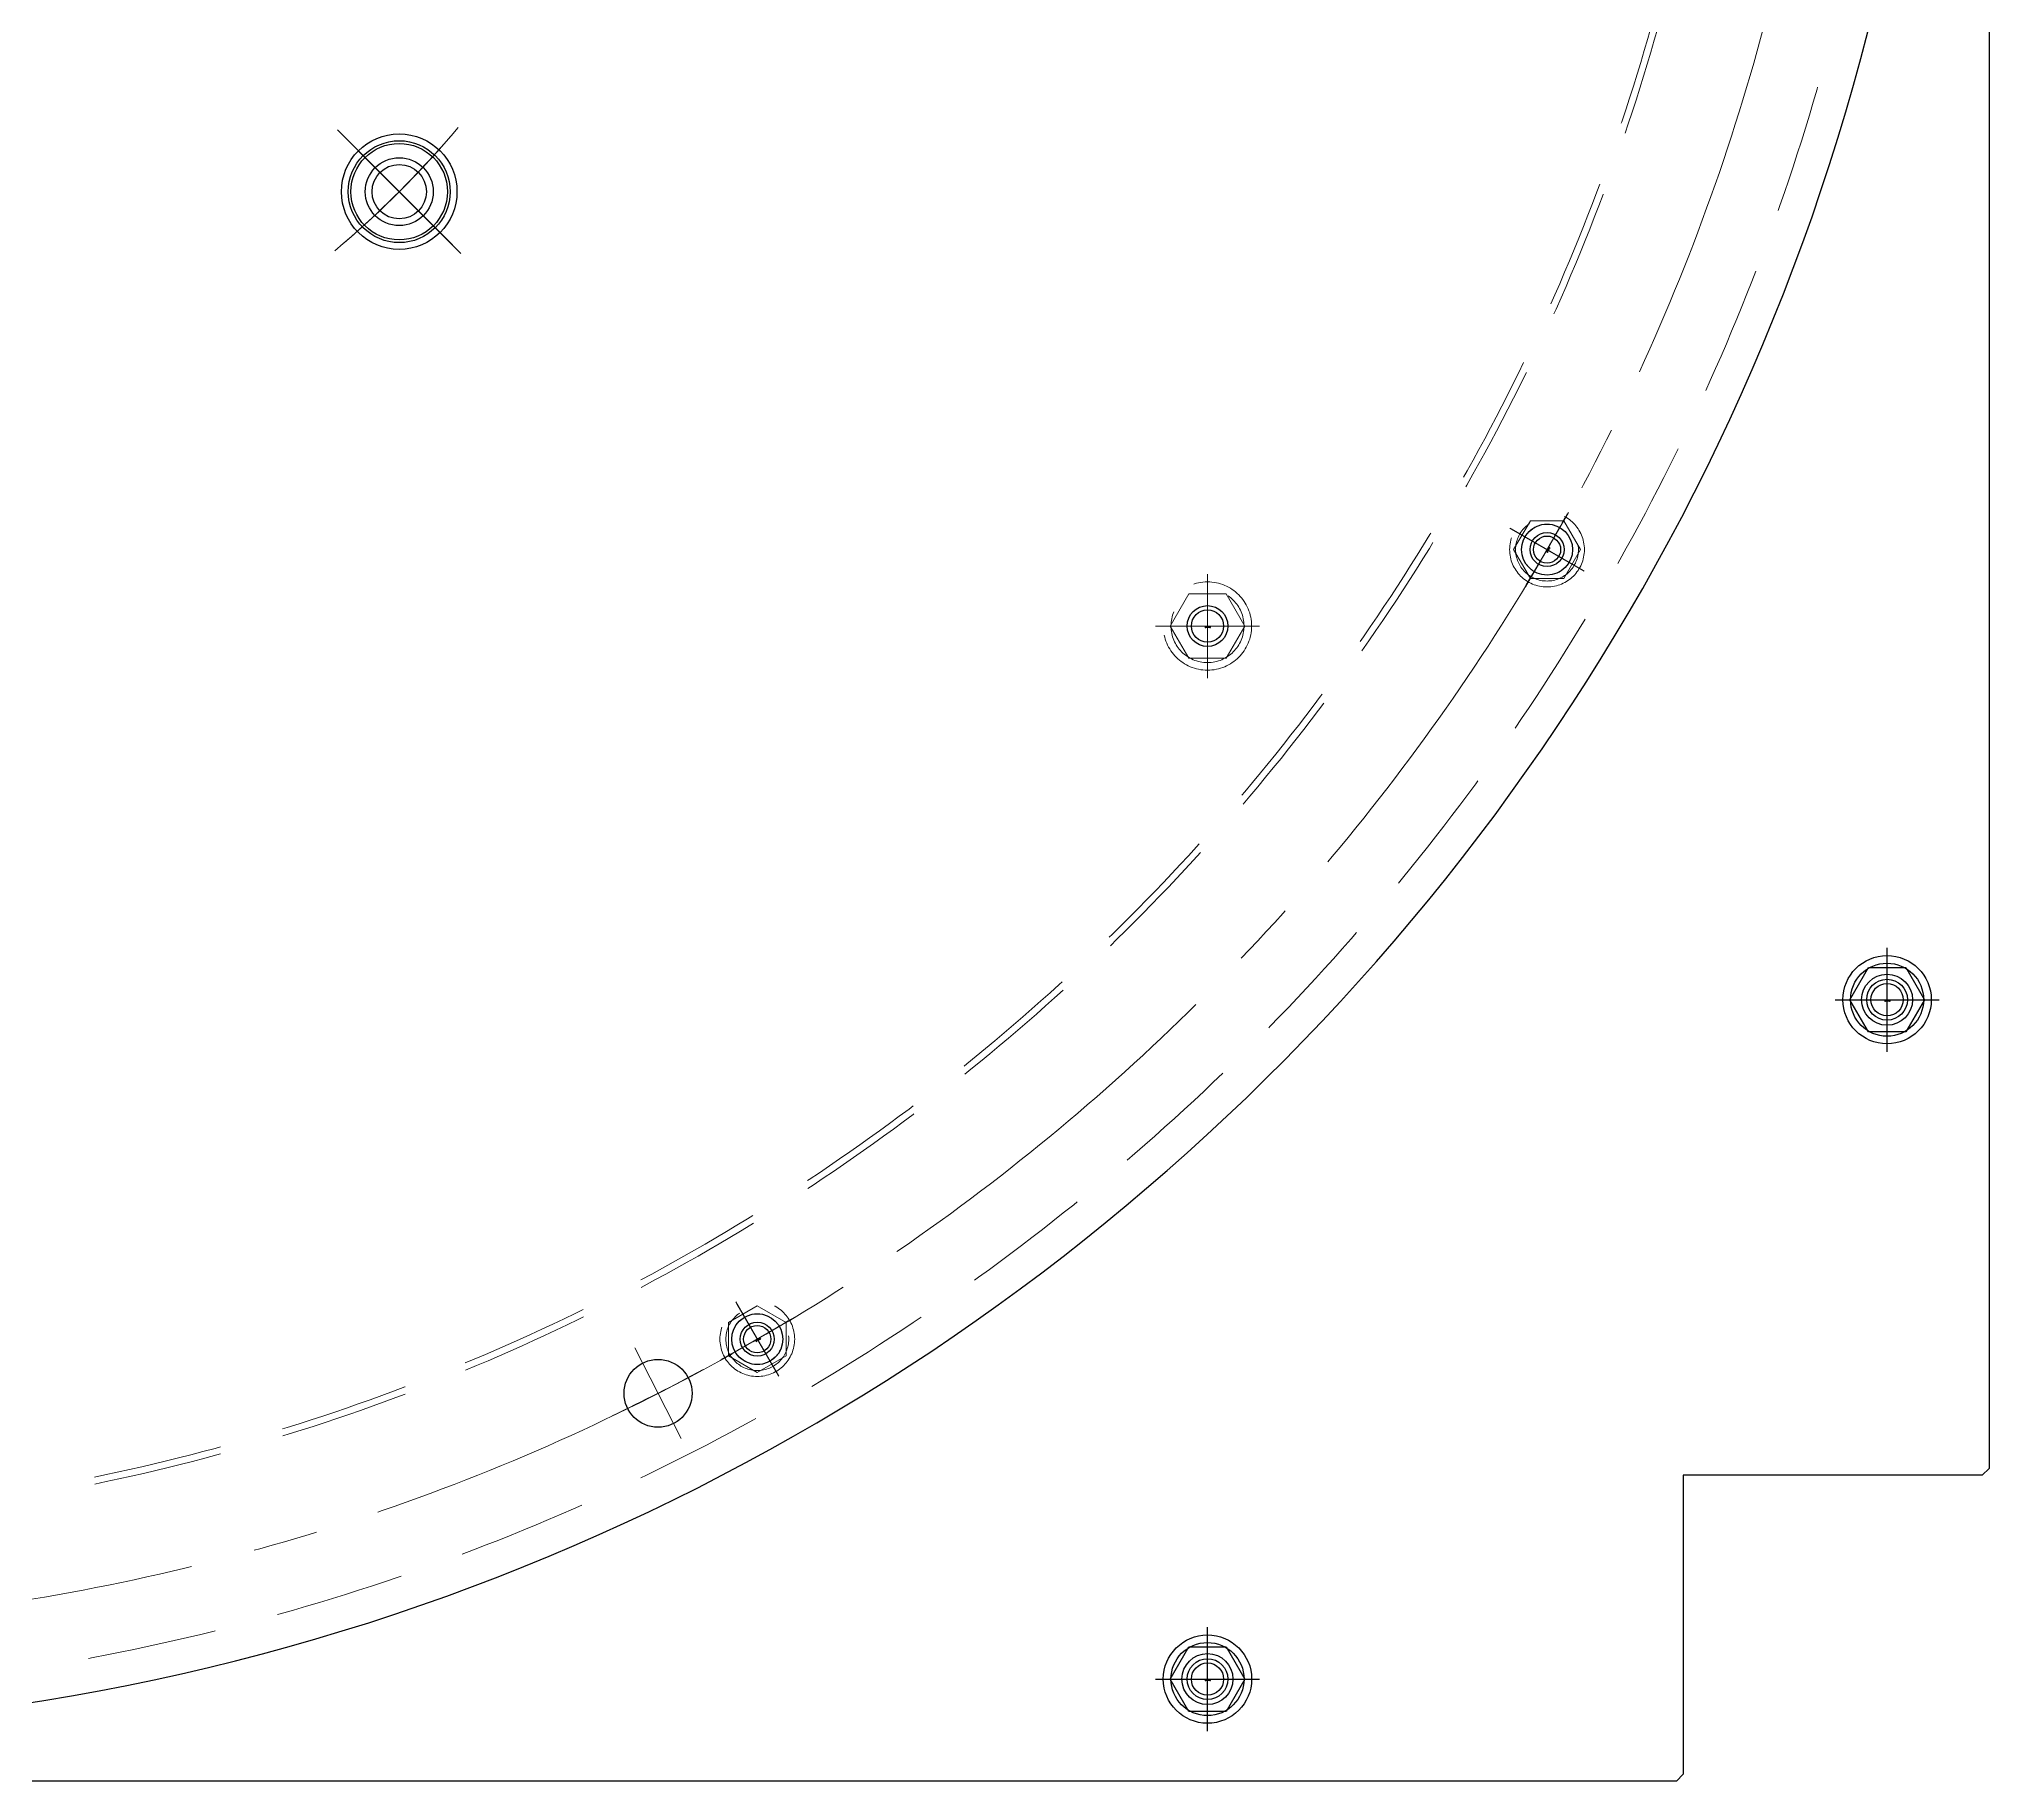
# Model space of a CAD drawing. Header units: millimetres. Extents: x -16130 to 36813, y -8099 to 27484.
# Drawn here: x 30198 to 30772, y 15250 to 15763 of the extents above; entities that cross this region are included whole.
import ezdxf

# ---------------------------------------------------------------- set-up
doc = ezdxf.new("R2010")
doc.units = ezdxf.units.MM
doc.header["$LTSCALE"] = 6
doc.linetypes.add('CENTER2', pattern=[28.575, 19.05, -3.175, 3.175, -3.175])
doc.linetypes.add('HIDDEN', pattern=[9.525, 6.35, -3.175])
doc.layers.add('04_HIDDEN', color=2, linetype='HIDDEN', lineweight=13)
doc.layers.add('05_CENTER', color=4, linetype='CENTER2', lineweight=13)
doc.layers.add('10_DRAFT', color=8, linetype='Continuous', lineweight=0, plot=False)
doc.styles.add('KSS_TXT_L', font='txt.shx', dxfattribs={"height": 3, "bigfont": 'extfont2.shx'})

# ---------------------------------------------------------------- blocks, each defined once
blk = doc.blocks.new('A$C491655AE_1_1_1_1')
at = {"color": 0, "linetype": 'CENTER2'}
for p, q in [((0, -12.64), (0, 12.64)), ((-12.64, 0), (12.64, 0))]:
    blk.add_line(p, q, dxfattribs=at)
at = {"color": 0}
for p, q in [((-9.81, 0), (-4.91, 8.5)), ((-4.91, 8.5), (4.91, 8.5)), ((4.91, 8.5), (9.81, 0)), ((-4.91, -8.5), (-9.81, 0)), ((9.81, 0), (4.91, -8.5)), ((4.91, -8.5), (-4.91, -8.5))]:
    blk.add_line(p, q, dxfattribs=at)
for radius in [11, 9.25]:
    blk.add_circle((0, 0), radius, dxfattribs=at)
at = {"layer": '10_DRAFT', "style": 'KSS_TXT_L'}
blk.add_text('BT-M10', height=0.3, dxfattribs=at).set_placement((-0.7, -0.54))
blk = doc.blocks.new('A$C285C78E6_1_1_1_1')
at = {"color": 0, "linetype": 'CENTER2'}
for p, q in [((0, -15.31), (0, 15.31)), ((-15.31, 0), (15.31, 0))]:
    blk.add_line(p, q, dxfattribs=at)
at = {"color": 0}
for p, q in [((-10.97, 0), (-5.48, 9.5)), ((-5.48, 9.5), (5.48, 9.5)), ((5.48, 9.5), (10.97, 0)), ((-5.48, -9.5), (-10.97, 0)), ((10.97, 0), (5.48, -9.5)), ((5.48, -9.5), (-5.48, -9.5))]:
    blk.add_line(p, q, dxfattribs=at)
for radius in [13, 10.75]:
    blk.add_circle((0, 0), radius, dxfattribs=at)
at = {"layer": '10_DRAFT', "style": 'KSS_TXT_L'}
blk.add_text('BT-M12', height=0.3, dxfattribs=at).set_placement((-0.7, -0.55))
blk = doc.blocks.new('A$C48F43CDD_1_1')
at = {"color": 0}
for centre, radius in [((212.13, -212.13), 17), ((212.13, -212.13), 14.2), ((288.31, -565.87), 10)]:
    blk.add_circle(centre, radius, dxfattribs=at)
blk.add_arc((0, 0), 665, 270.60954, 89.39046, dxfattribs=at)
at = {"layer": '04_HIDDEN'}
for centre in [(549.93, -317.5), (317.5, -549.93)]:
    blk.add_circle(centre, 7.5, dxfattribs=at)
for radius, start, end in [(655, 270.61895, 89.38105), (603, 270.85804, 89.14196), (605, 270.85804, 89.14196), (190, 272.64673, 87.37098), (192, 272.65308, 87.34692)]:
    blk.add_arc((0, 0), radius, start, end, dxfattribs=at)
at = {"layer": '05_CENTER'}
for p, q in [((230.3, -230.3), (193.96, -193.96)), ((560.52, -323.61), (539.34, -311.39)), ((323.61, -560.52), (311.39, -539.34)), ((295.11, -579.21), (281.47, -552.44))]:
    blk.add_line(p, q, dxfattribs=at)
for centre, radius, start, end in [((0, 0), 635, 273.44627, 86.55373), ((0, 0), 300, 310.09011, 319.90989), ((0.08, 0), 635, 295.63704, 298.34804)]:
    blk.add_arc(centre, radius, start, end, dxfattribs=at)
blk = doc.blocks.new('M12Tz_1_1_1')
at = {"color": 0}
for radius in [6, 4.75]:
    blk.add_circle((0, 0), radius, dxfattribs=at)
at = {"layer": '05_CENTER'}
for p, q in [((0, -10.33), (0, 10.33)), ((10.33, 0), (-10.33, 0))]:
    blk.add_line(p, q, dxfattribs=at)
blk = doc.blocks.new('A$C20874801_1_1')
at = {"color": 0}
for points in [[(590, 590), (678, 590), (680, 588), (680, -588), (678, -590), (590, -590)], [(590, -590), (590, -678), (588, -680), (-588, -680), (-590, -678), (-590, -306.8)]]:
    blk.add_lwpolyline(points, dxfattribs=at)
for centre, radius in [((212.13, -212.13), 10), ((212.13, -212.13), 8), ((549.93, -317.5), 5), ((549.93, -317.5), 4), ((317.5, -549.93), 5), ((317.5, -549.93), 4)]:
    blk.add_circle(centre, radius, dxfattribs=at)
at = {"layer": '05_CENTER'}
for p, q in [((200.29, -200.29), (223.97, -223.97)), ((540.7, -312.18), (559.15, -322.82)), ((312.18, -540.7), (322.82, -559.15))]:
    blk.add_line(p, q, dxfattribs=at)
blk.add_circle((0, 0), 175, dxfattribs=at)
for radius, start, end in [(300, 312.25908, 317.74092), (635, 329.03906, 330.96094), (635, 299.03906, 300.96094)]:
    blk.add_arc((0, 0), radius, start, end, dxfattribs=at)
for p in [(450, -340), (650, -450), (450, -650)]:
    blk.add_blockref('M12Tz_1_1_1', p)
blk = doc.blocks.new('A$C286F13D5_1_1')
at = {"color": 0}
for points in [[(590, 590), (678, 590), (680, 588), (680, -588), (678, -590), (590, -590)], [(590, -590), (590, -678), (588, -680), (-588, -680), (-590, -678), (-590, -306.8)]]:
    blk.add_lwpolyline(points, dxfattribs=at)
for centre, radius in [((212.13, -212.13), 15), ((549.93, -317.5), 7.5), ((650, -450), 7.5), ((317.5, -549.93), 7.5), ((450, -650), 7.5)]:
    blk.add_circle(centre, radius, dxfattribs=at)
at = {"layer": '05_CENTER'}
for p, q in [((196.48, -196.48), (227.78, -227.78)), ((539.49, -311.48), (560.36, -323.52)), ((650, -462.34), (650, -437.66)), ((662.34, -450), (637.66, -450)), ((311.48, -539.49), (323.52, -560.36)), ((450, -662.34), (450, -637.66)), ((462.34, -650), (437.66, -650))]:
    blk.add_line(p, q, dxfattribs=at)
blk.add_circle((0, 0), 175, dxfattribs=at)
for radius, start, end in [(300, 310.77151, 319.22792), (635, 328.91318, 331.08682), (635, 298.91318, 301.08682)]:
    blk.add_arc((0, 0), radius, start, end, dxfattribs=at)

msp = doc.modelspace()

# ---------------------------------------------------------------- block references
for name, p in [('A$C20874801_1_1', (30091.55559, 15930.15458)), ('A$C286F13D5_1_1', (30091.55559, 15930.15458)), ('A$C48F43CDD_1_1', (30091.55559, 15930.15458)), ('A$C285C78E6_1_1_1_1', (30741.55559, 15480.15458)), ('A$C285C78E6_1_1_1_1', (30541.55559, 15280.15458))]:
    msp.add_blockref(name, p)
at = {"layer": '04_HIDDEN'}
for p, rotation in [((30641.48172, 15612.65458), 60.00000000000951), ((30409.06532, 15380.23537), 29.99999999999602)]:
    msp.add_blockref('A$C491655AE_1_1_1_1', p, dxfattribs=dict(at, rotation=rotation))
msp.add_blockref('A$C285C78E6_1_1_1_1', (30541.5556, 15590.15458), dxfattribs=at)

doc.saveas('drawing.dxf')
